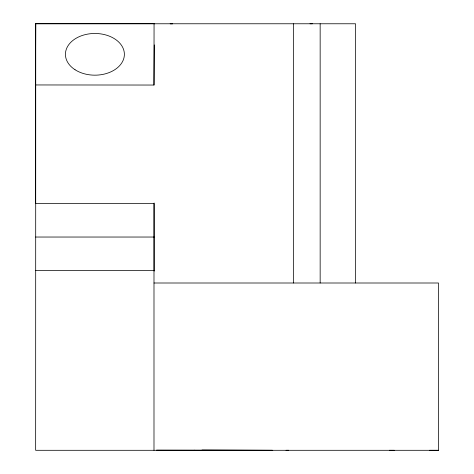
<?xml version="1.0" encoding="UTF-8"?>
<svg xmlns="http://www.w3.org/2000/svg" width="474" height="474" viewBox="0 0 474 474"><rect width="100%" height="100%" fill="white"/><g stroke="black" fill="none" stroke-linecap="round" stroke-linejoin="round"><path stroke-width="0.71" d="M153.991 450.3L153.991 203.524L35.657 203.524L35.509 84.953L153.991 85.042L154.062 23.771L154.607 23.7L35.734 23.7L35.657 450.3L438.491 450.3L438.491 283.002L153.991 283.002M35.509 84.953L35.734 23.7M153.991 85.042L154.281 44.906M193.979 450.288L194.701 450.282M287.789 450.3L288.518 450.3L286.018 450.294M35.657 23.771L355.553 23.771L355.553 283.002M35.657 237.036L154.139 237.036M35.657 270.547L153.991 270.547M429.604 450.294L438.491 450.3M389.35 450.294L394.255 450.294M309.966 23.771L312.39 23.771M156.556 450.104L272.082 450.3M201.983 450.063L272.769 450.3M320.157 23.771L320.157 283.002M293.353 23.771L293.353 283.002M154.139 203.008L154.139 271.098M172.637 23.753L170.213 23.753L172.637 23.753M75.034 69.731A29.483 20.856 0 0 0 123.696 58.794A29.483 20.856 0 0 0 85.96 34.454A29.483 20.856 0 0 0 75.034 69.731"/></g></svg>
